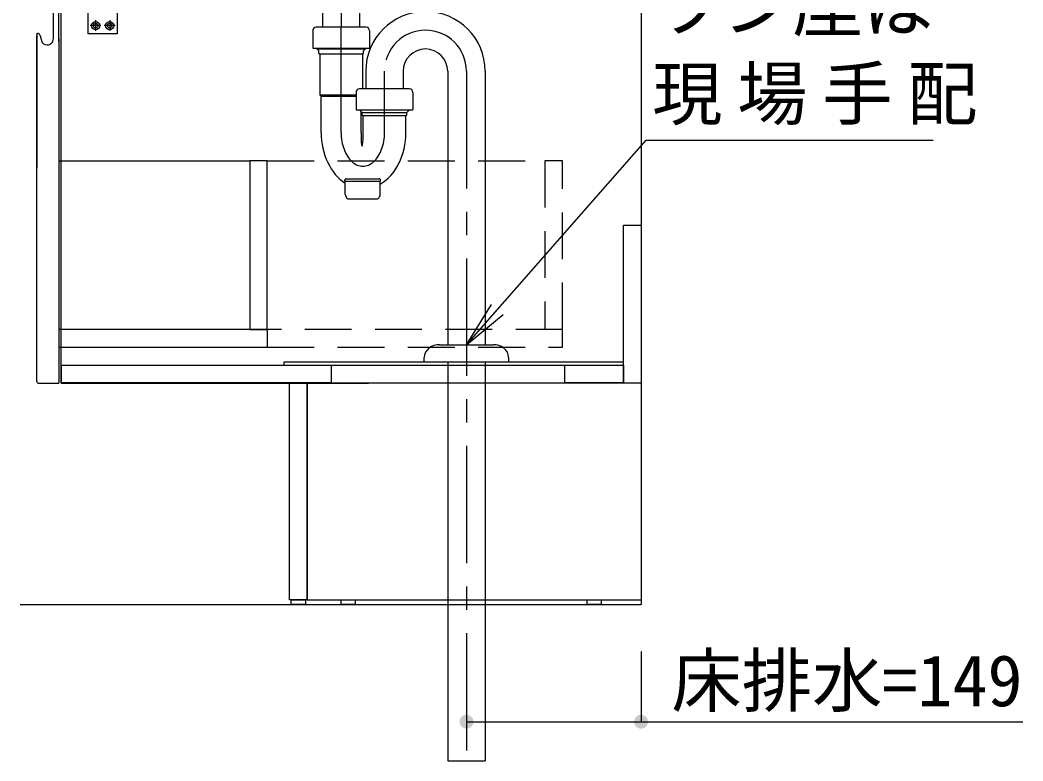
# Model space of a CAD drawing. Units: millimetres on the paper, scale 1:20. Extents: x -205 to 195, y -144 to 136.
# Drawn here: x 74.07 to 116.86, y -38.9 to -7.26 of the extents above; entities that cross this region are included whole.
import ezdxf
from ezdxf.enums import TextEntityAlignment as Align

# ---------------------------------------------------------------- set-up
doc = ezdxf.new("R2010")
doc.units = ezdxf.units.MM
doc.linetypes.add('CHAIN1', pattern=[8, 5, -1, 1, -1])
doc.linetypes.add('DASHED2', pattern=[3, 2, -1])
for name, color, linetype in [('0-2_2', 7, 'Continuous'), ('0-3_3', 4, 'Continuous'), ('0-4_4', 6, 'Continuous')]:
    doc.layers.add(name, color=color, linetype=linetype)
doc.styles.add('ＭＳ ゴシック', font='')
doc.styles.get('ＭＳ ゴシック').set_extended_font_data('MS Gothic')

msp = doc.modelspace()

# ---------------------------------------------------------------- hatches: boundary and pattern name
at = {"layer": '0-4_4'}
for points in [[(93.416, -37.221, 1), (92.816, -37.221, 1)], [(100.866, -37.221, 1), (100.266, -37.221, 1)]]:
    msp.add_hatch(color=212, dxfattribs=at).paths.add_polyline_path(points)

# ---------------------------------------------------------------- linework, layer by layer
at = {"layer": '0-2_2'}
for p, q in [((75.816, -22.771), (75.816, 6.829)), ((75.491, -8.055), (75.496, -6.621)), ((75.716, -8.171), (75.716, -6.661)), ((74.776, -7.821), (74.817, -7.829)), ((74.776, -7.821), (74.776, -13.553)), ((74.776, -22.696), (74.776, -7.937)), ((75.716, -8.043), (75.716, -22.771)), ((75.716, -13.271), (83.866, -13.271)), ((84.616, -13.271), (83.866, -13.271)), ((83.866, -13.271), (83.866, -20.471)), ((75.716, -16.996), (75.716, -21.246)), ((75.716, -20.471), (75.716, -21.221)), ((84.616, -20.471), (75.716, -20.471)), ((84.616, -20.471), (84.616, -21.221)), ((75.716, -21.221), (84.616, -21.221)), ((87.341, -21.996), (87.341, -22.746)), ((97.316, -22.746), (97.316, -21.996)), ((97.316, -21.996), (99.816, -21.996)), ((99.816, -21.996), (99.816, -22.746)), ((74.851, -22.771), (75.716, -22.771)), ((75.816, -22.771), (88.941, -22.771)), ((87.341, -22.746), (75.841, -22.746)), ((85.566, -22.771), (86.316, -22.771)), ((85.566, -32.021), (85.566, -22.771)), ((86.316, -22.771), (86.316, -32.021)), ((94.666, -22.771), (86.666, -22.771)), ((100.566, -22.771), (91.774, -22.771)), ((99.816, -22.746), (97.316, -22.746)), ((100.566, -22.771), (100.566, -32.021)), ((86.316, -32.021), (85.566, -32.021)), ((86.316, -32.021), (100.566, -32.021))]:
    msp.add_line(p, q, dxfattribs=at)
for points in [[(75.816, 6.829), (100.566, 6.829), (100.566, -22.771), (88.941, -22.771)], [(74.914, -7.91), (74.918, -7.924), (74.922, -7.94), (74.974, -8.136)], [(83.866, -20.471), (84.616, -20.471), (84.616, -13.271)], [(75.841, -22.746), (75.841, -21.996), (87.341, -21.996)], [(89.094, -22.771), (86.316, -22.771), (86.316, -32.021), (86.316, -22.771)]]:
    msp.add_lwpolyline(points, dxfattribs=at)
for points in [[(99.816, -16.021), (100.566, -16.021), (100.566, -22.771), (99.816, -22.771)], [(99.816, -21.996), (99.816, -21.871), (85.316, -21.871), (85.316, -21.996)], [(86.241, -32.021), (86.241, -32.221), (85.641, -32.221), (85.641, -32.021)], [(88.366, -32.021), (88.366, -32.221), (87.766, -32.221), (87.766, -32.021)], [(98.866, -32.021), (98.866, -32.221), (98.266, -32.221), (98.266, -32.021)]]:
    msp.add_lwpolyline(points, close=True, dxfattribs=at)
for centre, radius, start, end in [((74.808, -7.938), 0.11, 15, 85), ((75.221, -8.055), 0.27, 269.9599, 0.0122), ((75.221, -8.07), 0.255, 195, 269.9599), ((74.851, -22.696), 0.075, 180, 270)]:
    msp.add_arc(centre, radius, start, end, dxfattribs=at)
at = {"layer": '0-3_3'}
for p in [(100.566, 75.279), (74.066, -32.221)]:
    msp.add_line(p, (100.566, -32.221), dxfattribs=at)
at = {"layer": '0-3_3', "linetype": 'CHAIN1'}
for p, q in [((77.291, -7.267), (77.291, -7.726)), ((77.891, -7.267), (77.891, -7.726)), ((77.52, -7.496), (77.061, -7.496)), ((78.12, -7.496), (77.661, -7.496)), ((100.566, -32.021), (100.566, -32.221)), ((86.241, -32.221), (100.566, -32.221))]:
    msp.add_line(p, q, dxfattribs=at)
at = {"layer": '0-3_3', "linetype": 'DASHED2'}
for p, q in [((75.716, -13.021), (75.716, -13.771)), ((84.616, -13.271), (96.466, -13.271)), ((97.216, -13.271), (96.466, -13.271)), ((96.466, -13.271), (96.466, -20.471)), ((97.216, -20.471), (97.216, -13.271)), ((75.716, -21.246), (75.716, -21.481)), ((84.616, -21.221), (97.216, -21.221)), ((90.591, -22.771), (90.291, -22.771))]:
    msp.add_line(p, q, dxfattribs=at)
at = {"layer": '0-3_3'}
msp.add_lwpolyline([(76.966, -6.846), (78.216, -6.846), (78.216, -7.846), (76.966, -7.846)], close=True, dxfattribs=at)
at = {"layer": '0-3_3', "linetype": 'DASHED2'}
msp.add_lwpolyline([(97.216, -21.221), (97.216, -20.471), (84.616, -20.471)], dxfattribs=at)
at = {"layer": '0-3_3'}
for centre, radius in [((77.291, -7.496), 0.175), ((77.291, -7.496), 0.1), ((77.891, -7.496), 0.175), ((77.891, -7.496), 0.1)]:
    msp.add_circle(centre, radius, dxfattribs=at)
at = {"layer": '0-4_4', "linetype": 'CHAIN1'}
for p, q in [((87.766, -3.261), (87.766, -7.567)), ((87.766, -12.061), (87.766, -7.567)), ((87.766, -12.061), (87.766, -7.567)), ((89.616, -12.056), (89.616, -9.446)), ((89.616, -12.056), (89.616, -9.446)), ((93.116, -9.446), (93.116, -38.896)), ((93.116, -9.446), (93.116, -38.896))]:
    msp.add_line(p, q, dxfattribs=at)
at = {"layer": '0-4_4'}
for p, q in [((86.976, -6.936), (86.976, -7.567)), ((88.556, -6.936), (88.556, -7.567)), ((88.829, -7.567), (86.703, -7.567)), ((88.806, -7.567), (86.703, -7.567)), ((86.553, -7.717), (86.553, -8.457)), ((86.553, -7.717), (86.553, -8.457)), ((88.979, -7.717), (88.979, -8.457)), ((88.979, -7.717), (88.979, -8.457)), ((86.553, -8.457), (88.979, -8.457)), ((86.553, -8.457), (88.241, -8.457)), ((86.731, -8.457), (86.731, -8.491)), ((86.731, -8.457), (86.731, -8.491)), ((86.731, -8.491), (86.811, -8.571)), ((86.731, -8.491), (88.801, -8.491)), ((86.731, -8.491), (86.811, -8.571)), ((86.731, -8.491), (88.229, -8.491)), ((88.801, -8.491), (88.721, -8.571)), ((88.801, -8.491), (88.721, -8.571)), ((88.801, -8.457), (88.801, -8.491)), ((88.801, -8.457), (88.801, -8.491)), ((86.811, -8.672), (86.811, -8.571)), ((86.811, -8.672), (86.811, -8.571)), ((86.832, -8.697), (88.697, -8.697)), ((86.832, -8.697), (88.168, -8.697)), ((86.853, -8.721), (86.853, -10.437)), ((86.853, -8.721), (86.853, -10.437)), ((88.678, -8.718), (88.678, -10.201)), ((88.678, -8.721), (88.678, -10.201)), ((88.721, -8.672), (88.721, -8.571)), ((88.721, -8.672), (88.721, -8.571)), ((88.816, -9.446), (88.816, -10.201)), ((88.816, -9.446), (88.816, -10.201)), ((90.416, -9.446), (90.416, -10.201)), ((90.416, -9.446), (90.416, -10.201)), ((92.316, -9.446), (92.316, -21.121)), ((92.316, -9.446), (92.316, -21.121)), ((93.916, -9.446), (93.916, -21.121)), ((93.916, -9.446), (93.916, -21.121)), ((90.679, -10.201), (88.553, -10.201)), ((90.679, -10.201), (88.553, -10.201)), ((86.858, -10.459), (88.403, -10.459)), ((86.897, -10.496), (86.872, -10.476)), ((86.897, -10.496), (86.872, -10.476)), ((86.911, -10.514), (88.403, -10.514)), ((86.916, -12.061), (86.916, -10.535)), ((86.916, -12.061), (86.916, -10.535)), ((88.403, -10.351), (88.403, -11.091)), ((88.403, -10.351), (88.403, -11.091)), ((90.829, -10.351), (90.829, -11.091)), ((90.829, -10.351), (90.829, -11.091)), ((88.403, -11.091), (90.829, -11.091)), ((88.403, -11.091), (90.829, -11.091)), ((88.581, -11.091), (88.581, -11.126)), ((88.581, -11.091), (88.581, -11.126)), ((88.581, -11.126), (88.661, -11.206)), ((88.581, -11.126), (88.661, -11.206)), ((90.651, -11.126), (90.571, -11.206)), ((90.651, -11.126), (90.571, -11.206)), ((90.651, -11.091), (90.651, -11.126)), ((90.651, -11.091), (90.651, -11.126)), ((88.616, -12.061), (88.616, -11.157)), ((88.616, -12.061), (88.616, -11.161)), ((88.661, -11.306), (88.661, -11.206)), ((88.661, -11.206), (90.571, -11.206)), ((88.661, -11.306), (88.661, -11.206)), ((88.661, -11.206), (90.571, -11.206)), ((88.682, -11.331), (90.55, -11.331)), ((88.682, -11.331), (90.55, -11.331)), ((88.703, -12.061), (88.703, -11.356)), ((88.703, -12.061), (88.703, -11.356)), ((90.528, -12.061), (90.528, -11.356)), ((90.528, -12.061), (90.528, -11.356)), ((90.571, -11.306), (90.571, -11.206)), ((90.571, -11.306), (90.571, -11.206)), ((87.931, -14.122), (87.931, -14.087)), ((87.931, -14.122), (87.931, -14.087)), ((87.981, -14.037), (89.396, -14.037)), ((87.981, -14.037), (89.396, -14.037)), ((89.446, -14.122), (89.446, -14.087)), ((89.446, -14.122), (89.446, -14.087)), ((89.446, -14.122), (89.446, -14.087)), ((89.446, -14.122), (89.446, -14.087)), ((87.939, -14.715), (87.939, -14.152)), ((87.939, -14.715), (87.939, -14.152)), ((87.946, -14.137), (88.074, -14.137)), ((87.946, -14.137), (88.074, -14.137)), ((87.979, -14.137), (89.424, -14.137)), ((87.979, -14.137), (89.424, -14.137)), ((89.439, -14.715), (89.439, -14.152)), ((89.439, -14.715), (89.439, -14.152)), ((88.054, -14.887), (88.689, -14.887)), ((88.054, -14.887), (89.324, -14.887)), ((88.054, -14.887), (88.689, -14.887)), ((88.054, -14.887), (89.324, -14.887)), ((93.116, -21.121), (94.185, -19.399)), ((93.116, -21.121), (94.435, -19.618)), ((93.116, -21.121), (94.686, -19.838)), ((91.965, -21.121), (94.266, -21.121)), ((91.965, -21.121), (94.266, -21.121)), ((94.916, -21.671), (94.916, -21.871)), ((94.916, -21.671), (94.916, -21.871)), ((92.316, -21.871), (92.316, -38.896)), ((92.316, -21.871), (92.316, -38.896)), ((93.916, -21.871), (93.916, -38.896)), ((93.916, -21.871), (93.916, -38.896)), ((93.116, -34.021), (93.116, -37.221)), ((100.566, -34.221), (100.566, -37.221)), ((93.116, -37.221), (116.863, -37.221)), ((92.316, -38.896), (93.916, -38.896)), ((92.316, -38.896), (93.916, -38.896))]:
    msp.add_line(p, q, dxfattribs=at)
for points in [[(93.116, -21.121), (100.778, -12.394), (113.038, -12.394)], [(94.916, -21.871), (91.316, -21.871), (91.316, -21.671)], [(94.916, -21.871), (91.316, -21.871), (91.316, -21.671)]]:
    msp.add_lwpolyline(points, dxfattribs=at)
for centre, radius, start, end in [((91.366, -9.446), 2.55, 0, 180), ((91.366, -9.446), 2.55, 0, 180), ((86.703, -7.717), 0.15, 90, 180), ((86.703, -7.717), 0.15, 90, 180), ((88.829, -7.717), 0.15, 0, 90), ((88.829, -7.717), 0.15, 0, 90), ((91.366, -9.446), 0.95, 0, 180), ((91.366, -9.446), 0.95, 0, 180), ((86.836, -8.672), 0.025, 180, 261.3731), ((86.836, -8.672), 0.025, 180, 261.3731), ((86.828, -8.721), 0.025, 0, 81.3731), ((86.828, -8.721), 0.025, 0, 81.3731), ((88.703, -8.721), 0.025, 98.6269, 180), ((88.703, -8.721), 0.025, 98.6269, 180), ((88.696, -8.672), 0.025, 278.6269, 360), ((88.696, -8.672), 0.025, 278.6269, 360), ((88.553, -10.351), 0.15, 90, 180), ((88.553, -10.351), 0.15, 90, 180), ((90.679, -10.351), 0.15, 0, 90), ((90.679, -10.351), 0.15, 0, 90), ((86.903, -10.437), 0.05, 180, 231.3402), ((86.903, -10.437), 0.05, 180, 231.3402), ((86.866, -10.535), 0.05, 0, 51.3402), ((86.866, -10.535), 0.05, 0, 51.3402), ((88.686, -11.306), 0.025, 180, 261.3731), ((88.686, -11.306), 0.025, 180, 261.3731), ((88.686, -11.306), 0.025, 180, 261.3731), ((88.686, -11.306), 0.025, 180, 261.3731), ((88.678, -11.356), 0.025, 360, 81.3731), ((88.678, -11.356), 0.025, 360, 81.3731), ((88.678, -11.356), 0.025, 360, 81.3731), ((88.678, -11.356), 0.025, 360, 81.3731), ((90.553, -11.356), 0.025, 98.6269, 180), ((90.553, -11.356), 0.025, 98.6269, 180), ((90.553, -11.356), 0.025, 98.6269, 180), ((90.553, -11.356), 0.025, 98.6269, 180), ((90.546, -11.306), 0.025, 278.6269, 0), ((90.546, -11.306), 0.025, 278.6269, 0), ((90.546, -11.306), 0.025, 278.6269, 0), ((90.546, -11.306), 0.025, 278.6269, 0), ((87.981, -14.087), 0.05, 134.5016, 180), ((87.981, -14.087), 0.05, 134.5016, 180), ((87.946, -14.122), 0.015, 180, 270), ((87.946, -14.122), 0.015, 180, 270), ((87.981, -14.087), 0.05, 90, 134.5016), ((87.981, -14.087), 0.05, 90, 134.5016), ((89.396, -14.087), 0.05, 45.4984, 90), ((89.396, -14.087), 0.05, 45.4984, 90), ((89.396, -14.087), 0.05, 0, 45.4984), ((89.396, -14.087), 0.05, 0, 45.4984), ((89.396, -14.087), 0.05, 0, 45.4984), ((89.396, -14.087), 0.05, 0, 45.4984), ((89.431, -14.122), 0.015, 270, 360), ((89.431, -14.122), 0.015, 270, 360), ((87.954, -14.152), 0.015, 90, 180), ((87.954, -14.152), 0.015, 90, 180), ((89.424, -14.152), 0.015, 0, 90), ((89.424, -14.152), 0.015, 0, 90), ((88.089, -14.71), 0.15, 180, 222.8334), ((88.089, -14.71), 0.15, 180, 222.8334), ((88.054, -14.812), 0.075, 180, 270), ((88.054, -14.812), 0.075, 180, 270), ((88.054, -14.812), 0.075, 180, 270), ((88.054, -14.812), 0.075, 180, 270), ((89.324, -14.812), 0.075, 270, 360), ((89.324, -14.812), 0.075, 270, 360), ((89.324, -14.812), 0.075, 270, 360), ((89.324, -14.812), 0.075, 270, 360), ((89.289, -14.71), 0.15, 317.1666, 360), ((89.289, -14.71), 0.15, 317.1666, 360), ((91.816, -21.671), 0.5, 126.7322, 180), ((91.816, -21.671), 0.5, 126.7322, 180), ((91.965, -21.871), 0.75, 90, 126.7322), ((91.965, -21.871), 0.75, 90, 126.7322), ((94.266, -21.871), 0.75, 53.2678, 90), ((94.266, -21.871), 0.75, 53.2678, 90), ((94.416, -21.671), 0.5, 0, 53.2678), ((94.416, -21.671), 0.5, 0, 53.2678)]:
    msp.add_arc(centre, radius, start, end, dxfattribs=at)
at = {"layer": '0-4_4', "linetype": 'CHAIN1'}
msp.add_arc((91.366, -9.446), 1.75, 0, 180, dxfattribs=at)
msp.add_arc((91.366, -9.446), 1.75, 0, 180, dxfattribs=at)
at = {"layer": '0-4_4'}
for centre, major_axis, ratio, start_param, end_param in [((88.724, -12.061), (0, -2.4), 0.753588, 4.712389, 5.836519), ((88.724, -12.061), (0, -2.4), 0.753588, 4.712389, 5.836519), ((88.662, -12.062), (0, -0.586), 0.078676, 4.71222, 7.853982), ((88.662, -12.062), (0, -0.586), 0.078676, 4.71222, 7.853982), ((88.72, -12.061), (0, -2.4), 0.753588, 0.408686, 1.570793), ((88.72, -12.061), (0, -2.4), 0.753588, 0.408686, 1.570793)]:
    msp.add_ellipse(centre, major_axis=major_axis, ratio=ratio, start_param=start_param, end_param=end_param, dxfattribs=at)
at = {"layer": '0-4_4', "linetype": 'CHAIN1'}
msp.add_ellipse((88.693, -12.061), major_axis=(0, -1.437), ratio=0.645344, start_param=4.712393, end_param=7.853989, dxfattribs=at)
msp.add_ellipse((88.693, -12.061), major_axis=(0, -1.437), ratio=0.645344, start_param=4.712393, end_param=7.853989, dxfattribs=at)

# ---------------------------------------------------------------- texts
at = {"layer": '0-4_4', "style": 'ＭＳ ゴシック'}
for s, p in [('ワン座は', (101.038, -8.394)), ('床排水=149', (101.863, -37.221))]:
    msp.add_text(s, height=2.199, dxfattribs=at).set_placement(p, align=Align.BOTTOM_LEFT)
at = {"layer": '0-4_4', "insert": (101.038, -11.761), "char_height": 2.199, "attachment_point": 7, "style": 'ＭＳ ゴシック'}
msp.add_mtext('\\T1.21;現場手配', dxfattribs=at)

doc.saveas('drawing.dxf')
